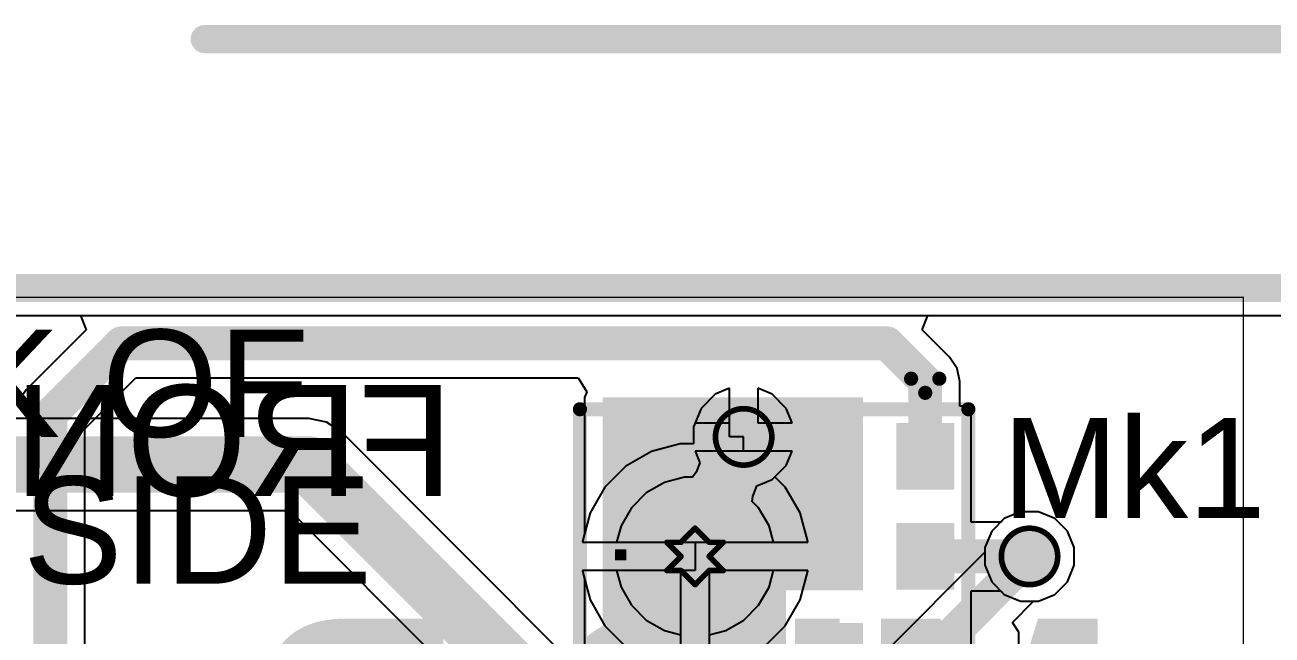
# Model space of a CAD drawing. Header units: inches. Extents: x 0 to 323, y -26 to 38.
# Drawn here: x 25.02 to 36.26, y 8.38 to 13.87 of the extents above; entities that cross this region are included whole.
import ezdxf

# ---------------------------------------------------------------- set-up
doc = ezdxf.new("R2010")
doc.units = ezdxf.units.IN
for name, color, linetype in [('Board Outline', 216, 'Continuous'), ('Bottom Layer', 5, 'Continuous'), ('Bottom Overlay', 54, 'Continuous'), ('Bottom Solder', 6, 'Continuous'), ('Dimension', 6, 'Continuous'), ('Drill Drawing', 1, 'Continuous'), ('GND', 76, 'Continuous'), ('Mechanical 3', 76, 'Continuous'), ('Pad Holes', 156, 'Continuous'), ('Power', 16, 'Continuous'), ('Top Layer', 1, 'Continuous'), ('Top Overlay', 2, 'Continuous'), ('Top Paste', 8, 'Continuous'), ('Top Solder', 216, 'Continuous'), ('Via Holes', 16, 'Continuous')]:
    doc.layers.add(name, color=color, linetype=linetype)
doc.styles.add('Arial', font='', dxfattribs={"height": 0.2})
doc.styles.add('Arial_Bold', font='', dxfattribs={"height": 0.2})
doc.styles.get('Arial').set_extended_font_data('Arial')
doc.styles.get('Arial_Bold').set_extended_font_data('Arial', bold=True)

# ---------------------------------------------------------------- blocks, each defined once
blk = doc.blocks.new('ICS_43434_2')
at = {"layer": 'Bottom Solder'}
h = blk.add_hatch(color=6, dxfattribs=at)
edge = h.paths.add_edge_path()
edge.add_arc((0, -0.702), 0.512, 0, 360)
at = {"layer": 'GND'}
h = blk.add_hatch(color=76, dxfattribs=at)
edge = h.paths.add_edge_path()
edge.add_arc((0, -0.702), 0.813, 0, 360)
at = {"layer": 'Pad Holes'}
h = blk.add_hatch(color=7, dxfattribs=at)
edge = h.paths.add_edge_path()
edge.add_arc((0, -0.702), 0.512, 0, 360)
at = {"layer": 'Power'}
h = blk.add_hatch(color=16, dxfattribs=at)
edge = h.paths.add_edge_path()
edge.add_arc((0, -0.702), 0.813, 0, 360)
at = {"layer": 'Top Layer'}
for points in [[(-1.2, 1.633), (-0.6, 1.633), (-0.6, 1.111), (-1.2, 1.111)], [(-0.3, 1.633), (0.3, 1.633), (0.3, 1.111), (-0.3, 1.111)], [(0.6, 1.633), (1.2, 1.633), (1.2, 1.111), (0.6, 1.111)], [(-1.2, 0.811), (-0.6, 0.811), (-0.6, 0.289), (-1.2, 0.289)], [(0.6, 0.811), (1.2, 0.811), (1.2, 0.289), (0.6, 0.289)], [(-0.065, -1.322), (0.035, -1.322), (0.035, -1.422), (-0.065, -1.422)]]:
    blk.add_hatch(color=1, dxfattribs=at).paths.add_polyline_path(points)
h = blk.add_hatch(color=1, dxfattribs=at)
edge = h.paths.add_edge_path()
edge.add_arc((0, -0.702), 0.813, 0, 360)
at = {"layer": 'Top Paste'}
for points in [[(-1.15, 1.583), (-0.65, 1.583), (-0.65, 1.161), (-1.15, 1.161)], [(-0.25, 1.583), (0.25, 1.583), (0.25, 1.161), (-0.25, 1.161)], [(0.65, 1.583), (1.15, 1.583), (1.15, 1.161), (0.65, 1.161)], [(-1.15, 0.761), (-0.65, 0.761), (-0.65, 0.339), (-1.15, 0.339)], [(0.65, 0.761), (1.15, 0.761), (1.15, 0.339), (0.65, 0.339)]]:
    blk.add_hatch(color=8, dxfattribs=at).paths.add_polyline_path(points)
at = {"layer": 'Top Solder'}
for points in [[(-1.2, 1.633), (-0.6, 1.633), (-0.6, 1.111), (-1.2, 1.111)], [(-0.3, 1.633), (0.3, 1.633), (0.3, 1.111), (-0.3, 1.111)], [(0.6, 1.633), (1.2, 1.633), (1.2, 1.111), (0.6, 1.111)], [(-1.2, 0.811), (-0.6, 0.811), (-0.6, 0.289), (-1.2, 0.289)], [(0.6, 0.811), (1.2, 0.811), (1.2, 0.289), (0.6, 0.289)]]:
    blk.add_hatch(color=216, dxfattribs=at).paths.add_polyline_path(points)
h = blk.add_hatch(color=216, dxfattribs=at)
edge = h.paths.add_edge_path()
edge.add_arc((0, -0.702), 0.512, 0, 360)
at = {"layer": 'Top Overlay'}
for points in [[(1.325, 1.761, 0.127, 0.127, 0), (-1.325, 1.761, 0.127, 0.127, 0)], [(-1.325, -1.739, 0.127, 0.127, 0), (-1.325, 1.761, 0.127, 0.127, 0)], [(1.325, -1.739, 0.127, 0.127, 0), (1.325, 1.761, 0.127, 0.127, 0)], [(-1.473, 1.372, 0.127, 0.127, 0), (-1.6, 1.499, 0.127, 0.127, 0)], [(-1.6, 1.245, 0.127, 0.127, 0), (-1.6, 1.499, 0.127, 0.127, 0)], [(-1.6, 1.245, 0.127, 0.127, 0), (-1.473, 1.372, 0.127, 0.127, 0)], [(1.325, -1.739, 0.127, 0.127, 0), (-1.325, -1.739, 0.127, 0.127, 0)]]:
    blk.add_lwpolyline(points, format="xyseb", dxfattribs=at)
for points in [[(-1.357, 1.761, 0.0635, 0.0635, 1), (-1.293, 1.761, 0.0635, 0.0635, 1)], [(-1.357, 1.761, 0.0635, 0.0635, 1), (-1.293, 1.761, 0.0635, 0.0635, 1)], [(1.293, 1.761, 0.0635, 0.0635, 1), (1.357, 1.761, 0.0635, 0.0635, 1)], [(1.293, 1.761, 0.0635, 0.0635, 1), (1.357, 1.761, 0.0635, 0.0635, 1)], [(-1.632, 1.499, 0.0635, 0.0635, 1), (-1.568, 1.499, 0.0635, 0.0635, 1)], [(-1.632, 1.499, 0.0635, 0.0635, 1), (-1.568, 1.499, 0.0635, 0.0635, 1)], [(-1.505, 1.372, 0.0635, 0.0635, 1), (-1.441, 1.372, 0.0635, 0.0635, 1)], [(-1.505, 1.372, 0.0635, 0.0635, 1), (-1.441, 1.372, 0.0635, 0.0635, 1)], [(-1.632, 1.245, 0.0635, 0.0635, 1), (-1.568, 1.245, 0.0635, 0.0635, 1)], [(-1.632, 1.245, 0.0635, 0.0635, 1), (-1.568, 1.245, 0.0635, 0.0635, 1)], [(-1.357, -1.739, 0.0635, 0.0635, 1), (-1.293, -1.739, 0.0635, 0.0635, 1)], [(-1.357, -1.739, 0.0635, 0.0635, 1), (-1.293, -1.739, 0.0635, 0.0635, 1)], [(1.293, -1.739, 0.0635, 0.0635, 1), (1.357, -1.739, 0.0635, 0.0635, 1)], [(1.293, -1.739, 0.0635, 0.0635, 1), (1.357, -1.739, 0.0635, 0.0635, 1)]]:
    blk.add_lwpolyline(points, format="xyseb", close=True, dxfattribs=at)

msp = doc.modelspace()

# ---------------------------------------------------------------- hatches: boundary and pattern name
at = {"layer": 'Bottom Layer'}
h = msp.add_hatch(color=5, dxfattribs=at)
edge = h.paths.add_edge_path()
edge.add_arc((31.496, 10.16), 0.25, 0, 360)
h = msp.add_hatch(color=5, dxfattribs=at)
edge = h.paths.add_edge_path()
edge.add_arc((34.072, 9.084), 0.25, 0, 360)
at = {"layer": 'Bottom Solder'}
h = msp.add_hatch(color=6, dxfattribs=at)
edge = h.paths.add_edge_path()
edge.add_arc((31.496, 10.16), 0.15, 0, 360)
h = msp.add_hatch(color=6, dxfattribs=at)
edge = h.paths.add_edge_path()
edge.add_arc((34.072, 9.084), 0.15, 0, 360)
at = {"layer": 'GND'}
h = msp.add_hatch(color=76, dxfattribs=at)
edge = h.paths.add_edge_path()
edge.add_arc((31.496, 10.16), 0.25, 0, 360)
h = msp.add_hatch(color=76, dxfattribs=at)
edge = h.paths.add_edge_path()
edge.add_arc((34.072, 9.084), 0.25, 0, 360)
at = {"layer": 'Power'}
h = msp.add_hatch(color=16, dxfattribs=at)
edge = h.paths.add_edge_path()
edge.add_arc((31.496, 10.16), 0.25, 0, 360)
h = msp.add_hatch(color=16, dxfattribs=at)
edge = h.paths.add_edge_path()
edge.add_arc((34.072, 9.084), 0.25, 0, 360)
at = {"layer": 'Top Layer'}
for points in [[(30.226, 8.779), (32.571, 8.779), (32.571, 10.515), (30.226, 10.515)], [(30.226, 8.28), (31.877, 8.28), (31.877, 9.195), (30.226, 9.195)]]:
    msp.add_hatch(color=1, dxfattribs=at).paths.add_polyline_path(points)
h = msp.add_hatch(color=1, dxfattribs=at)
edge = h.paths.add_edge_path()
edge.add_arc((31.496, 10.16), 0.25, 0, 360)
h = msp.add_hatch(color=1, dxfattribs=at)
edge = h.paths.add_edge_path()
edge.add_arc((34.072, 9.084), 0.25, 0, 360)
at = {"layer": 'Top Solder'}
h = msp.add_hatch(color=216, dxfattribs=at)
edge = h.paths.add_edge_path()
edge.add_arc((31.496, 10.16), 0.15, 0, 360)
h = msp.add_hatch(color=216, dxfattribs=at)
edge = h.paths.add_edge_path()
edge.add_arc((34.072, 9.084), 0.15, 0, 360)
at = {"layer": 'Via Holes'}
h = msp.add_hatch(color=7, dxfattribs=at)
edge = h.paths.add_edge_path()
edge.add_arc((31.496, 10.16), 0.15, 0, 360)
h = msp.add_hatch(color=7, dxfattribs=at)
edge = h.paths.add_edge_path()
edge.add_arc((34.072, 9.084), 0.15, 0, 360)

# ---------------------------------------------------------------- linework, layer by layer
at = {"layer": 'Board Outline'}
msp.add_lwpolyline([(0, 11.5, 0.254, 0.254, 0), (38, 11.5, 0.254, 0.254, 0)], format="xyseb", dxfattribs=at)
at = {"layer": 'Bottom Layer'}
for p, q in [((14.887, 11.252), (37.77, 11.252)), ((31.369, 10.598), (31.239, 10.544)), ((31.369, 10.287), (31.369, 10.598)), ((31.753, 10.544), (31.623, 10.598)), ((31.623, 10.598), (31.623, 10.287)), ((31.239, 10.544), (31.112, 10.417)), ((31.88, 10.417), (31.753, 10.544)), ((31.112, 10.417), (31.058, 10.287)), ((31.934, 10.287), (31.88, 10.417)), ((31.058, 10.287), (31.369, 10.287)), ((31.623, 10.287), (31.934, 10.287)), ((31.934, 10.033), (31.058, 10.033)), ((31.058, 10.033), (31.102, 9.926)), ((31.88, 9.903), (31.934, 10.033)), ((31.102, 9.926), (31.068, 9.843)), ((31.753, 9.776), (31.88, 9.903)), ((30.964, 9.799), (30.782, 9.751)), ((31.036, 9.799), (30.964, 9.799)), ((31.068, 9.843), (31.036, 9.799)), ((30.782, 9.751), (30.619, 9.656)), ((31.579, 9.625), (31.615, 9.719)), ((31.615, 9.719), (31.753, 9.776)), ((30.619, 9.656), (30.486, 9.523)), ((31.574, 9.58), (31.579, 9.625)), ((31.631, 9.523), (31.574, 9.58)), ((30.486, 9.523), (30.391, 9.36)), ((31.725, 9.36), (31.631, 9.523)), ((33.992, 9.486), (33.844, 9.425)), ((34.152, 9.486), (33.992, 9.486)), ((34.3, 9.425), (34.152, 9.486)), ((30.391, 9.36), (30.351, 9.211)), ((31.765, 9.211), (31.725, 9.36)), ((33.844, 9.425), (33.731, 9.312)), ((34.413, 9.312), (34.3, 9.425)), ((33.731, 9.312), (33.67, 9.164)), ((34.475, 9.164), (34.413, 9.312)), ((30.351, 9.211), (31.058, 9.211)), ((31.058, 9.211), (31.765, 9.211)), ((33.67, 9.121), (32.759, 8.21)), ((33.67, 9.164), (33.67, 9.121)), ((34.475, 9.004), (34.475, 9.164)), ((34.413, 8.856), (34.475, 9.004)), ((30.931, 8.957), (30.351, 8.957)), ((30.351, 8.957), (30.391, 8.807)), ((30.931, 8.377), (30.931, 8.957)), ((31.765, 8.957), (31.185, 8.957)), ((31.185, 8.957), (31.185, 8.377)), ((31.725, 8.807), (31.765, 8.957)), ((30.391, 8.807), (30.486, 8.644)), ((31.631, 8.644), (31.725, 8.807)), ((34.3, 8.742), (34.413, 8.856)), ((33.918, 8.49), (34.109, 8.681)), ((34.109, 8.681), (34.152, 8.681)), ((34.152, 8.681), (34.3, 8.742)), ((30.486, 8.644), (30.619, 8.511)), ((31.498, 8.511), (31.631, 8.644)), ((30.619, 8.511), (30.782, 8.417)), ((31.335, 8.417), (31.498, 8.511)), ((33.976, 8.403), (33.918, 8.49)), ((30.782, 8.417), (30.931, 8.377)), ((31.185, 8.377), (31.335, 8.417)), ((33.976, 8.065), (33.976, 8.403))]:
    msp.add_line(p, q, dxfattribs=at)
msp.add_lwpolyline([(32.888, 7.899, 0.305, 0.305, 0), (34.072, 9.084, 0.305, 0.305, 0)], format="xyseb", dxfattribs=at)
msp.add_lwpolyline([(33.996, 9.084, 0.152, 0.152, 1), (34.148, 9.084, 0.152, 0.152, 1)], format="xyseb", close=True, dxfattribs=at)
at = {"layer": 'Dimension'}
msp.add_lwpolyline([(26.64, 13.741, 0.254, 0.254, 0), (38, 13.741, 0.254, 0.254, 0)], format="xyseb", dxfattribs=at)
msp.add_lwpolyline([(26.577, 13.741, 0.127, 0.127, 1), (26.704, 13.741, 0.127, 0.127, 1)], format="xyseb", close=True, dxfattribs=at)
at = {"layer": 'Drill Drawing'}
for points in [[(31.75, 10.16, 0.0508, 0.0508, 1), (31.242, 10.16, 0.0508, 0.0508, 1)], [(31.229, 10.16, 0.0254, 0.0254, 1), (31.255, 10.16, 0.0254, 0.0254, 1)], [(31.737, 10.16, 0.0254, 0.0254, 1), (31.763, 10.16, 0.0254, 0.0254, 1)], [(31.046, 9.338, 0.0254, 0.0254, 1), (31.071, 9.338, 0.0254, 0.0254, 1)], [(31.046, 9.338, 0.0254, 0.0254, 1), (31.071, 9.338, 0.0254, 0.0254, 1)], [(34.326, 9.084, 0.0508, 0.0508, 1), (33.818, 9.084, 0.0508, 0.0508, 1)], [(30.792, 9.211, 0.0254, 0.0254, 1), (30.817, 9.211, 0.0254, 0.0254, 1)], [(30.792, 9.211, 0.0254, 0.0254, 1), (30.817, 9.211, 0.0254, 0.0254, 1)], [(30.919, 9.211, 0.0254, 0.0254, 1), (30.944, 9.211, 0.0254, 0.0254, 1)], [(30.919, 9.211, 0.0254, 0.0254, 1), (30.944, 9.211, 0.0254, 0.0254, 1)], [(31.173, 9.211, 0.0254, 0.0254, 1), (31.198, 9.211, 0.0254, 0.0254, 1)], [(31.173, 9.211, 0.0254, 0.0254, 1), (31.198, 9.211, 0.0254, 0.0254, 1)], [(31.3, 9.211, 0.0254, 0.0254, 1), (31.325, 9.211, 0.0254, 0.0254, 1)], [(31.3, 9.211, 0.0254, 0.0254, 1), (31.325, 9.211, 0.0254, 0.0254, 1)], [(30.919, 9.084, 0.0254, 0.0254, 1), (30.944, 9.084, 0.0254, 0.0254, 1)], [(30.919, 9.084, 0.0254, 0.0254, 1), (30.944, 9.084, 0.0254, 0.0254, 1)], [(31.173, 9.084, 0.0254, 0.0254, 1), (31.198, 9.084, 0.0254, 0.0254, 1)], [(31.173, 9.084, 0.0254, 0.0254, 1), (31.198, 9.084, 0.0254, 0.0254, 1)], [(33.806, 9.084, 0.0254, 0.0254, 1), (33.831, 9.084, 0.0254, 0.0254, 1)], [(34.314, 9.084, 0.0254, 0.0254, 1), (34.339, 9.084, 0.0254, 0.0254, 1)], [(30.792, 8.957, 0.0254, 0.0254, 1), (30.817, 8.957, 0.0254, 0.0254, 1)], [(30.792, 8.957, 0.0254, 0.0254, 1), (30.817, 8.957, 0.0254, 0.0254, 1)], [(30.919, 8.957, 0.0254, 0.0254, 1), (30.944, 8.957, 0.0254, 0.0254, 1)], [(30.919, 8.957, 0.0254, 0.0254, 1), (30.944, 8.957, 0.0254, 0.0254, 1)], [(31.173, 8.957, 0.0254, 0.0254, 1), (31.198, 8.957, 0.0254, 0.0254, 1)], [(31.173, 8.957, 0.0254, 0.0254, 1), (31.198, 8.957, 0.0254, 0.0254, 1)], [(31.3, 8.957, 0.0254, 0.0254, 1), (31.325, 8.957, 0.0254, 0.0254, 1)], [(31.3, 8.957, 0.0254, 0.0254, 1), (31.325, 8.957, 0.0254, 0.0254, 1)], [(31.046, 8.83, 0.0254, 0.0254, 1), (31.071, 8.83, 0.0254, 0.0254, 1)], [(31.046, 8.83, 0.0254, 0.0254, 1), (31.071, 8.83, 0.0254, 0.0254, 1)]]:
    msp.add_lwpolyline(points, format="xyseb", close=True, dxfattribs=at)
for points in [[(30.931, 9.211, 0.0508, 0.0508, 0), (31.058, 9.338, 0.0508, 0.0508, 0)], [(31.058, 9.338, 0.0508, 0.0508, 0), (31.185, 9.211, 0.0508, 0.0508, 0)], [(30.804, 9.211, 0.0508, 0.0508, 0), (30.931, 9.084, 0.0508, 0.0508, 0)], [(30.804, 9.211, 0.0508, 0.0508, 0), (30.931, 9.211, 0.0508, 0.0508, 0)], [(31.185, 9.211, 0.0508, 0.0508, 0), (31.312, 9.211, 0.0508, 0.0508, 0)], [(31.185, 9.084, 0.0508, 0.0508, 0), (31.312, 9.211, 0.0508, 0.0508, 0)], [(30.804, 8.957, 0.0508, 0.0508, 0), (30.931, 9.084, 0.0508, 0.0508, 0)], [(31.185, 9.084, 0.0508, 0.0508, 0), (31.312, 8.957, 0.0508, 0.0508, 0)], [(30.804, 8.957, 0.0508, 0.0508, 0), (30.931, 8.957, 0.0508, 0.0508, 0)], [(30.931, 8.957, 0.0508, 0.0508, 0), (31.058, 8.83, 0.0508, 0.0508, 0)], [(31.058, 8.83, 0.0508, 0.0508, 0), (31.185, 8.957, 0.0508, 0.0508, 0)], [(31.185, 8.957, 0.0508, 0.0508, 0), (31.312, 8.957, 0.0508, 0.0508, 0)]]:
    msp.add_lwpolyline(points, format="xyseb", dxfattribs=at)
at = {"layer": 'GND'}
for p, q in [((14.887, 11.252), (37.77, 11.252)), ((31.369, 10.598), (31.239, 10.544)), ((31.369, 10.16), (31.369, 10.598)), ((31.753, 10.544), (31.623, 10.598)), ((31.623, 10.598), (31.623, 10.287)), ((31.239, 10.544), (31.112, 10.417)), ((31.88, 10.417), (31.753, 10.544)), ((31.112, 10.417), (31.043, 10.25)), ((31.934, 10.287), (31.88, 10.417)), ((31.043, 10.25), (31.043, 10.099)), ((31.623, 10.287), (31.934, 10.287)), ((31.496, 10.16), (31.369, 10.16)), ((31.496, 10.033), (31.496, 10.16)), ((30.666, 10.03), (30.435, 9.896)), ((30.925, 10.099), (30.666, 10.03)), ((31.043, 10.099), (30.925, 10.099)), ((31.934, 10.033), (31.496, 10.033)), ((31.88, 9.903), (31.934, 10.033)), ((30.435, 9.896), (30.246, 9.707)), ((31.778, 9.801), (31.88, 9.903)), ((31.871, 9.707), (31.778, 9.801)), ((30.246, 9.707), (30.112, 9.476)), ((32.005, 9.476), (31.871, 9.707)), ((30.112, 9.476), (30.043, 9.217)), ((32.074, 9.217), (32.005, 9.476)), ((33.992, 9.486), (33.844, 9.425)), ((34.152, 9.486), (33.992, 9.486)), ((34.3, 9.425), (34.152, 9.486)), ((33.844, 9.425), (33.731, 9.312)), ((34.413, 9.312), (34.3, 9.425)), ((30.043, 9.217), (30.043, 9.211)), ((32.074, 9.211), (32.074, 9.217)), ((33.731, 9.312), (33.67, 9.164)), ((34.475, 9.164), (34.413, 9.312)), ((30.043, 9.211), (31.058, 9.211)), ((31.058, 9.211), (32.074, 9.211)), ((33.67, 9.164), (33.67, 9.004)), ((34.475, 9.004), (34.475, 9.164)), ((33.67, 9.004), (33.731, 8.856)), ((34.413, 8.856), (34.475, 9.004)), ((30.931, 8.957), (30.043, 8.957)), ((30.043, 8.957), (30.043, 8.95)), ((30.043, 8.95), (30.112, 8.692)), ((30.931, 8.068), (30.931, 8.957)), ((32.074, 8.957), (31.185, 8.957)), ((31.185, 8.957), (31.185, 8.068)), ((32.005, 8.692), (32.074, 8.95)), ((32.074, 8.95), (32.074, 8.957)), ((33.731, 8.856), (33.844, 8.742)), ((34.3, 8.742), (34.413, 8.856)), ((30.112, 8.692), (30.246, 8.46)), ((31.871, 8.46), (32.005, 8.692)), ((33.844, 8.742), (33.992, 8.681)), ((33.992, 8.681), (34.152, 8.681)), ((34.152, 8.681), (34.3, 8.742)), ((30.246, 8.46), (30.435, 8.271)), ((31.682, 8.271), (31.871, 8.46))]:
    msp.add_line(p, q, dxfattribs=at)
at = {"layer": 'Mechanical 3'}
for points in [[(1.999, 11.417, 0.0127, 0.0127, 0), (35.999, 11.417, 0.0127, 0.0127, 0)], [(35.999, -0.083, 0.0127, 0.0127, 0), (35.999, 11.417, 0.0127, 0.0127, 0)]]:
    msp.add_lwpolyline(points, format="xyseb", dxfattribs=at)
msp.add_lwpolyline([(35.996, 11.417, 0.00635, 0.00635, 1), (36.002, 11.417, 0.00635, 0.00635, 1)], format="xyseb", close=True, dxfattribs=at)
msp.add_lwpolyline([(35.996, 11.417, 0.00635, 0.00635, 1), (36.002, 11.417, 0.00635, 0.00635, 1)], format="xyseb", close=True, dxfattribs=at)
at = {"layer": 'Power'}
for p, q in [((14.887, 11.252), (37.77, 11.252)), ((31.369, 10.598), (31.239, 10.544)), ((31.369, 10.16), (31.369, 10.598)), ((31.753, 10.544), (31.623, 10.598)), ((31.623, 10.598), (31.623, 10.287)), ((31.239, 10.544), (31.112, 10.417)), ((31.88, 10.417), (31.753, 10.544)), ((31.112, 10.417), (31.043, 10.25)), ((31.934, 10.287), (31.88, 10.417)), ((27.579, 10.326), (15.228, 10.326)), ((27.737, 10.294), (27.579, 10.326)), ((27.872, 10.205), (27.737, 10.294)), ((31.043, 10.25), (31.043, 10.099)), ((31.623, 10.287), (31.934, 10.287)), ((30.043, 8.033), (27.872, 10.205)), ((31.496, 10.16), (31.369, 10.16)), ((31.496, 10.033), (31.496, 10.16)), ((30.666, 10.03), (30.435, 9.896)), ((30.925, 10.099), (30.666, 10.03)), ((31.043, 10.099), (30.925, 10.099)), ((31.934, 10.033), (31.496, 10.033)), ((31.88, 9.903), (31.934, 10.033)), ((30.435, 9.896), (30.246, 9.707)), ((31.778, 9.801), (31.88, 9.903)), ((31.871, 9.707), (31.778, 9.801)), ((30.246, 9.707), (30.112, 9.476)), ((32.005, 9.476), (31.871, 9.707)), ((12.878, 9.497), (27.407, 9.497)), ((27.407, 9.497), (29.336, 7.569)), ((30.112, 9.476), (30.043, 9.217)), ((32.074, 9.217), (32.005, 9.476)), ((33.992, 9.486), (33.844, 9.425)), ((34.152, 9.486), (33.992, 9.486)), ((34.3, 9.425), (34.152, 9.486)), ((33.844, 9.425), (33.731, 9.312)), ((34.413, 9.312), (34.3, 9.425)), ((30.043, 9.217), (30.043, 9.211)), ((32.074, 9.211), (32.074, 9.217)), ((33.731, 9.312), (33.67, 9.164)), ((34.475, 9.164), (34.413, 9.312)), ((30.043, 9.211), (31.058, 9.211)), ((31.058, 9.211), (32.074, 9.211)), ((33.67, 9.164), (33.67, 9.004)), ((34.475, 9.004), (34.475, 9.164)), ((33.67, 9.004), (33.731, 8.856)), ((34.413, 8.856), (34.475, 9.004)), ((30.931, 8.957), (30.043, 8.957)), ((30.043, 8.957), (30.043, 8.95)), ((30.043, 8.95), (30.112, 8.692)), ((30.931, 8.068), (30.931, 8.957)), ((32.074, 8.957), (31.185, 8.957)), ((31.185, 8.957), (31.185, 8.068)), ((32.005, 8.692), (32.074, 8.95)), ((32.074, 8.95), (32.074, 8.957)), ((33.731, 8.856), (33.844, 8.742)), ((34.3, 8.742), (34.413, 8.856)), ((30.112, 8.692), (30.246, 8.46)), ((31.871, 8.46), (32.005, 8.692)), ((33.844, 8.742), (33.992, 8.681)), ((33.992, 8.681), (34.152, 8.681)), ((34.152, 8.681), (34.3, 8.742)), ((30.246, 8.46), (30.435, 8.271)), ((31.682, 8.271), (31.871, 8.46))]:
    msp.add_line(p, q, dxfattribs=at)
for points in [[(12.707, 9.912, 0.508, 0.508, 0), (27.579, 9.912, 0.508, 0.508, 0)], [(27.579, 9.912, 0.508, 0.508, 0), (29.75, 7.74, 0.508, 0.508, 0)]]:
    msp.add_lwpolyline(points, format="xyseb", dxfattribs=at)
msp.add_lwpolyline([(27.452, 9.912, 0.254, 0.254, 1), (27.706, 9.912, 0.254, 0.254, 1)], format="xyseb", close=True, dxfattribs=at)
msp.add_lwpolyline([(27.452, 9.912, 0.254, 0.254, 1), (27.706, 9.912, 0.254, 0.254, 1)], format="xyseb", close=True, dxfattribs=at)
at = {"layer": 'Top Layer'}
for p, q in [((14.887, 11.252), (25.52, 11.252)), ((25.52, 11.252), (25.573, 11.125)), ((33.104, 11.125), (33.157, 11.252)), ((33.157, 11.252), (37.77, 11.252)), ((25.573, 11.125), (25.03, 10.583)), ((33.352, 10.877), (33.104, 11.125)), ((33.42, 10.777), (33.352, 10.877)), ((25.561, 10.234), (26.019, 10.692)), ((26.019, 10.692), (30.004, 10.692)), ((30.004, 10.692), (30.082, 10.565)), ((33.443, 10.658), (33.42, 10.777)), ((25.03, 10.583), (24.963, 10.482)), ((30.082, 10.565), (30.061, 10.515)), ((33.443, 10.436), (33.443, 10.658)), ((30.061, 10.515), (30.061, 9.286)), ((33.546, 10.436), (33.443, 10.436)), ((33.546, 9.394), (33.546, 10.436)), ((25.561, 7.726), (25.561, 10.234)), ((33.992, 9.486), (33.844, 9.425)), ((34.152, 9.486), (33.992, 9.486)), ((34.3, 9.425), (34.152, 9.486)), ((33.814, 9.394), (33.546, 9.394)), ((33.844, 9.425), (33.814, 9.394)), ((34.413, 9.312), (34.3, 9.425)), ((30.061, 9.286), (30.043, 9.217)), ((30.043, 9.217), (30.043, 9.211)), ((34.475, 9.164), (34.413, 9.312)), ((30.043, 9.211), (31.058, 9.211)), ((31.058, 9.211), (31.058, 8.957)), ((34.475, 9.004), (34.475, 9.164)), ((34.413, 8.856), (34.475, 9.004)), ((31.058, 8.957), (30.043, 8.957)), ((30.043, 8.957), (30.043, 8.95)), ((30.043, 8.95), (30.061, 8.882)), ((30.061, 8.882), (30.061, 8.28)), ((33.546, 8.11), (33.546, 8.773)), ((33.546, 8.773), (33.814, 8.773)), ((33.814, 8.773), (33.844, 8.742)), ((34.3, 8.742), (34.413, 8.856)), ((33.844, 8.742), (33.992, 8.681)), ((33.992, 8.681), (34.152, 8.681)), ((34.152, 8.681), (34.3, 8.742))]:
    msp.add_line(p, q, dxfattribs=at)
for points in [[(25.25, 10.363, 0.305, 0.305, 0), (25.89, 11.003, 0.305, 0.305, 0)], [(25.89, 11.003, 0.305, 0.305, 0), (32.787, 11.003, 0.305, 0.305, 0)], [(32.787, 11.003, 0.305, 0.305, 0), (33.132, 10.658, 0.305, 0.305, 0)], [(33.132, 9.984, 0.305, 0.305, 0), (33.132, 10.658, 0.305, 0.305, 0)], [(25.25, 4.97, 0.305, 0.305, 0), (25.25, 10.363, 0.305, 0.305, 0)], [(33.132, 9.084, 0.305, 0.305, 0), (34.072, 9.084, 0.305, 0.305, 0)]]:
    msp.add_lwpolyline(points, format="xyseb", dxfattribs=at)
for points in [[(25.814, 11.003, 0.152, 0.152, 1), (25.966, 11.003, 0.152, 0.152, 1)], [(25.814, 11.003, 0.152, 0.152, 1), (25.966, 11.003, 0.152, 0.152, 1)], [(32.711, 11.003, 0.152, 0.152, 1), (32.863, 11.003, 0.152, 0.152, 1)], [(32.711, 11.003, 0.152, 0.152, 1), (32.863, 11.003, 0.152, 0.152, 1)], [(33.056, 10.658, 0.152, 0.152, 1), (33.209, 10.658, 0.152, 0.152, 1)], [(33.056, 10.658, 0.152, 0.152, 1), (33.209, 10.658, 0.152, 0.152, 1)], [(25.174, 10.363, 0.152, 0.152, 1), (25.326, 10.363, 0.152, 0.152, 1)], [(25.174, 10.363, 0.152, 0.152, 1), (25.326, 10.363, 0.152, 0.152, 1)], [(33.056, 9.984, 0.152, 0.152, 1), (33.209, 9.984, 0.152, 0.152, 1)], [(33.056, 9.084, 0.152, 0.152, 1), (33.209, 9.084, 0.152, 0.152, 1)], [(33.996, 9.084, 0.152, 0.152, 1), (34.148, 9.084, 0.152, 0.152, 1)]]:
    msp.add_lwpolyline(points, format="xyseb", close=True, dxfattribs=at)

# ---------------------------------------------------------------- block references
at = {"rotation": 270}
msp.add_blockref('ICS_43434_2', (31.76, 9.084), dxfattribs=at)

# ---------------------------------------------------------------- texts
at = {"layer": 'Bottom Overlay', "style": 'Arial', "text_generation_flag": 2}
msp.add_text('FRONT OF TABLET SIDE', height=1, dxfattribs=at).set_placement((28.88, 9.627))
at = {"layer": 'Bottom Overlay', "style": 'Arial_Bold', "text_generation_flag": 2}
msp.add_text('MIC Port', height=2, rotation=360, dxfattribs=at).set_placement((34.874, 6.525))
at = {"layer": 'Top Overlay', "style": 'Arial'}
for s, height, p in [('BACK OF', 0.9652, (21.666, 10.16)), ('Mk1', 0.9, (33.825, 9.431)), ('TABLET SIDE', 0.9652, (19.533, 8.839))]:
    msp.add_text(s, height=height, dxfattribs=at).set_placement(p)

doc.saveas('drawing.dxf')
